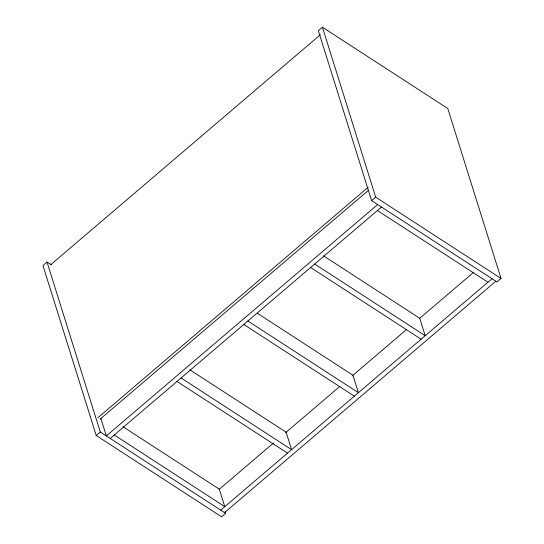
<?xml version="1.0" encoding="UTF-8"?>
<svg xmlns="http://www.w3.org/2000/svg" width="544" height="544" viewBox="0 0 544 544"><rect width="100%" height="100%" fill="white"/><g stroke="black" fill="none" stroke-linecap="round" stroke-linejoin="round"><path stroke-width="0.82" d="M51.306 264.826L47.029 262.058L42.956 265.533L96.213 435.486L221.578 516.8L225.658 513.325L225.148 511.707M322.422 27.2L318.342 30.675L371.606 200.627L496.971 281.942L501.044 278.467L447.787 108.514L322.422 27.2L375.68 197.152L501.044 278.467M50.721 264.683L320.409 34.694M97.872 417.758L368.206 187.218M100.076 419.186L368.465 190.298M96.213 435.486L100.293 432.011L47.029 262.058M371.606 200.627L375.68 197.152M377.652 204.551L106.338 435.934L100.878 418.499M110.187 438.43L381.5 207.046M219.123 489.376L273.38 443.102M285.654 432.636L339.918 386.356M352.192 375.89L406.456 329.616M419.376 318.6L473.64 272.32M220.708 510.116L492.021 278.732M224.556 512.611L495.87 281.228M377.427 210.528L487.948 282.207M323.49 255.843L419.75 318.281L425.211 335.709L314.69 264.024M310.617 267.498L421.138 339.184M257.394 313.283L352.94 375.258L358.401 392.686L247.88 321.001M243.807 324.476L354.328 396.161M189.87 369.798L286.13 432.228L291.591 449.664L181.07 377.978M176.997 381.453L287.518 453.138M123.06 426.775L219.32 489.206L224.781 506.641L114.26 434.955M100.293 432.011L225.658 513.325"/></g></svg>
